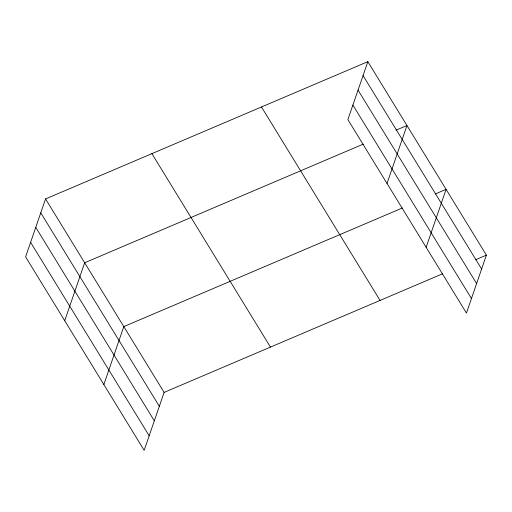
<?xml version="1.0" encoding="UTF-8"?>
<svg xmlns="http://www.w3.org/2000/svg" width="512" height="512" viewBox="0 0 512 512"><rect width="100%" height="100%" fill="white"/><g stroke="black" fill="none" stroke-linecap="round" stroke-linejoin="round"><path stroke-width="0.77" d="M367.834 61.677L347.885 119.61L466.451 313.069L486.4 255.13L367.834 61.677L45.549 198.931L25.6 256.87L144.166 450.323L164.115 392.39L442.694 273.747M64.73 320.71L84.672 262.771L363.251 144.134M103.853 384.55L123.802 326.611L402.381 207.974M387.014 183.45L406.963 125.517L396.032 130.17M426.138 247.29L446.086 189.357L435.162 194.01M475.475 259.789L486.4 255.13M363.053 75.571L481.619 269.024M358.048 90.106L476.614 283.558M352.89 105.075L471.456 298.534M261.478 106.97L380.045 300.429M151.904 153.638L270.47 347.098M45.549 198.931L164.115 392.39M40.762 212.826L159.328 406.285M35.763 227.36L154.323 420.813M30.605 242.336L149.171 435.789"/></g></svg>
